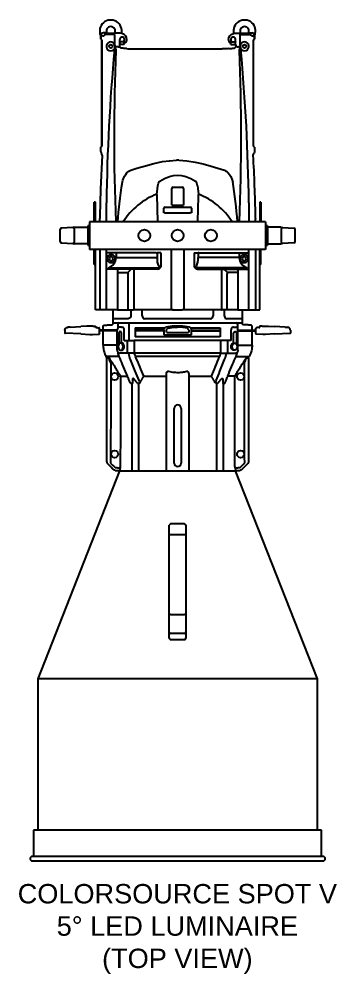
# Model space of a CAD drawing. Extents: x 5 to 346, y -5 to 215.
# Drawn here: x 49.74 to 64.07, y 12.8 to 55.87 of the extents above; entities that cross this region are included whole.
import ezdxf

# ---------------------------------------------------------------- set-up
doc = ezdxf.new("R2010")
doc.units = 0
doc.header["$LTSCALE"] = 0.5
doc.header["$MEASUREMENT"] = 0
doc.layers.get('0').update_dxf_attribs({"linetype": 'CONTINUOUS'})
doc.layers.add('RISER', color=7, linetype='CONTINUOUS')
doc.styles.add('ARIAL', font='arial.ttf')

# ---------------------------------------------------------------- blocks, each defined once
blk = doc.blocks.new('*U60')
at = {"layer": 'RISER'}
for p, q in [((-3.22, 9.144), (-3.341, 9.144)), ((-2.825, 9.067), (-3.246, 9.068)), ((-2.694, 9.132), (-2.837, 9.135)), ((-2.825, 8.588), (-2.825, 9.067)), ((2.694, 9.132), (2.837, 9.135)), ((2.825, 9.067), (3.246, 9.068)), ((2.825, 8.588), (2.825, 9.067)), ((3.22, 9.144), (3.341, 9.144)), ((-3.467, 8.989), (-3.467, 8.86)), ((-3.466, 8.858), (-3.466, 9.019)), ((-3.466, 8.861), (-3.466, 8.981)), ((-3.416, 8.831), (-3.417, 8.831)), ((-3.417, 8.83), (-3.416, 8.83)), ((-3.416, 4.034), (-3.416, 8.818)), ((-3.416, 8.813), (-3.416, 4.039)), ((-3.416, 8.813), (-3.416, 4.039)), ((-3.367, 9.003), (-3.313, 9.003)), ((-2.611, 8.616), (-2.624, 8.603)), ((-2.613, 8.742), (-2.613, 8.843)), ((-2.6, 8.74), (-2.613, 8.74)), ((-2.613, 8.727), (-2.611, 8.726)), ((-2.611, 8.616), (-2.611, 8.726)), ((-2.404, 8.621), (-2.611, 8.621)), ((-2.449, 8.737), (-2.565, 8.739)), ((-2.415, 8.757), (-2.371, 8.714)), ((-2.404, 8.621), (-2.404, 8.734)), ((2.415, 8.757), (2.371, 8.714)), ((2.404, 8.621), (2.404, 8.734)), ((2.404, 8.621), (2.611, 8.621)), ((2.449, 8.737), (2.565, 8.739)), ((2.6, 8.74), (2.613, 8.74)), ((2.613, 8.727), (2.611, 8.726)), ((2.611, 8.616), (2.611, 8.726)), ((2.611, 8.616), (2.624, 8.603)), ((2.613, 8.742), (2.613, 8.843)), ((3.367, 9.003), (3.313, 9.003)), ((3.416, 8.831), (3.417, 8.831)), ((3.417, 8.83), (3.416, 8.83)), ((3.416, 4.034), (3.416, 8.818)), ((3.416, 4.039), (3.416, 8.813)), ((3.416, 4.039), (3.416, 8.813)), ((3.466, 8.858), (3.466, 9.019)), ((3.467, 8.989), (3.467, 8.86)), ((3.467, 8.861), (3.467, 8.981)), ((-2.842, 8.449), (-2.849, 8.43)), ((-2.849, 8.396), (-2.849, 8.43)), ((-2.828, 8.492), (-2.842, 8.449)), ((-2.822, 8.511), (-2.828, 8.492)), ((-2.825, 8.588), (-2.819, 8.566)), ((-2.818, 8.522), (-2.822, 8.511)), ((-2.821, 8.459), (-2.821, 8.449)), ((-2.817, 8.525), (-2.818, 8.522)), ((-2.805, 8.495), (-2.813, 8.483)), ((-2.798, 8.501), (-2.805, 8.495)), ((-2.785, 8.405), (-2.785, 8.35)), ((-2.785, 8.35), (-2.785, 8.405)), ((-2.683, 8.52), (-2.752, 8.52)), ((-2.624, 8.603), (-2.624, 8.549)), ((-2.621, 8.519), (-2.622, 8.521)), ((-2.583, 8.475), (-2.621, 8.519)), ((2.583, 8.475), (2.621, 8.519)), ((2.621, 8.519), (2.622, 8.521)), ((2.624, 8.603), (2.624, 8.549)), ((2.683, 8.52), (2.752, 8.52)), ((2.785, 8.405), (2.785, 8.35)), ((2.785, 8.35), (2.785, 8.405)), ((2.798, 8.501), (2.805, 8.495)), ((2.805, 8.495), (2.813, 8.483)), ((2.817, 8.525), (2.818, 8.522)), ((2.818, 8.522), (2.822, 8.511)), ((2.825, 8.588), (2.819, 8.566)), ((2.821, 8.459), (2.821, 8.449)), ((2.822, 8.511), (2.828, 8.492)), ((2.828, 8.492), (2.842, 8.449)), ((2.842, 8.449), (2.849, 8.43)), ((2.849, 8.396), (2.849, 8.43)), ((-3.467, 3.795), (-3.467, 3.992)), ((3.467, 3.992), (3.467, 3.795)), ((-3.425, 3.69), (-3.45, 3.732)), ((3.425, 3.69), (3.45, 3.732)), ((0.051, 3.395), (-0.051, 3.395)), ((-0.216, 2.175), (0.216, 2.175)), ((-0.894, 0.625), (-0.924, 1.835)), ((-0.266, 1.425), (-0.266, 2.125)), ((0.266, 2.125), (0.266, 1.425)), ((-3.71, 1.5), (-3.758, 1.5)), ((-3.758, 0.625), (-3.758, 1.5)), ((-3.71, 0.625), (-3.71, 1.5)), ((-3.212, 0.625), (-3.211, 1.477)), ((-3.211, 1.477), (-3.211, 1.48)), ((-0.266, 1.368), (-0.266, 1.425)), ((-0.266, 1.368), (-0.216, 1.368)), ((-0.216, 1.368), (0.216, 1.368)), ((0.216, 1.368), (0.266, 1.368)), ((0.266, 1.425), (0.266, 1.368)), ((3.211, 1.48), (3.211, 1.477)), ((3.211, 1.477), (3.212, 0.625)), ((3.758, 1.5), (3.71, 1.5)), ((3.71, 1.5), (3.71, 0.625)), ((3.758, 1.5), (3.758, 0.625)), ((-0.621, 1.028), (-0.621, 1.228)), ((-0.571, 1.028), (-0.621, 1.028)), ((-0.571, 1.278), (0, 1.278)), ((-0.571, 1.028), (0, 1.028)), ((0, 1.278), (0.571, 1.278)), ((0, 1.028), (0.571, 1.028)), ((0.621, 1.028), (0.571, 1.028)), ((0.621, 1.228), (0.621, 1.028)), ((-3.968, 0.438), (-4.047, 0.438)), ((-4.047, 0.438), (-4.047, -0.437)), ((-2.288, 0.625), (-3.968, 0.625)), ((-3.968, 0.625), (-3.968, -0.625)), ((-3.71, 0.625), (-3.71, 0.735)), ((-3.514, 0.763), (-3.514, 0.766)), ((0, 0.625), (-2.288, 0.625)), ((2.289, 0.625), (0, 0.625)), ((3.969, 0.625), (2.289, 0.625)), ((3.514, 0.763), (3.514, 0.766)), ((3.969, 0.625), (3.969, -0.625)), ((4.047, 0.438), (3.969, 0.438)), ((4.047, 0.438), (4.047, -0.437)), ((-5.297, 0.272), (-5.297, 0.27)), ((-5.297, 0.157), (-5.297, 0.27)), ((-5.297, -0.134), (-5.297, 0.157)), ((-4.73, 0.367), (-5.238, 0.332)), ((-4.672, 0.294), (-4.672, 0.195)), ((-4.672, 0.195), (-4.672, -0.171)), ((-4.66, 0.375), (-4.662, 0.375)), ((-4.661, 0.375), (-4.047, 0.375)), ((-4.047, 0.375), (-4.047, -0.375)), ((4.047, 0.375), (4.047, 0.372)), ((4.661, 0.375), (4.047, 0.375)), ((4.66, 0.375), (4.662, 0.375)), ((4.672, 0.294), (4.672, 0.195)), ((4.672, 0.195), (4.672, -0.171)), ((4.73, 0.367), (5.238, 0.332)), ((5.296, 0.272), (5.296, 0.27)), ((5.296, 0.157), (5.296, 0.27)), ((5.296, -0.134), (5.296, 0.157)), ((-5.297, -0.269), (-5.297, -0.134)), ((-5.297, -0.269), (-5.297, -0.272)), ((-5.238, -0.33), (-4.73, -0.366)), ((-4.672, -0.171), (-4.672, -0.289)), ((-4.047, -0.375), (-4.661, -0.375)), ((-4.66, -0.375), (-4.66, -0.375)), ((4.047, -0.375), (4.661, -0.375)), ((4.66, -0.375), (4.66, -0.375)), ((4.672, -0.171), (4.672, -0.289)), ((5.238, -0.33), (4.73, -0.366)), ((5.296, -0.269), (5.296, -0.134)), ((5.296, -0.269), (5.296, -0.272)), ((-4.047, -0.437), (-3.968, -0.437)), ((-2.288, -0.625), (-3.968, -0.625)), ((-3.758, -1.3), (-3.758, -0.625)), ((-3.71, -1.3), (-3.71, -0.625)), ((-3.511, -0.625), (-3.511, -3.356)), ((-3.21, -3.356), (-3.21, -0.625)), ((-0.969, -0.779), (-3.21, -0.779)), ((-2.776, -0.779), (-2.776, -0.985)), ((0, -0.625), (-2.288, -0.625)), ((-0.969, -0.779), (-0.93, -0.779)), ((-0.93, -0.779), (-0.93, -0.985)), ((-0.751, -0.779), (-0.93, -0.779)), ((-0.751, -0.779), (-0.751, -1.42)), ((-0.273, -3.356), (-0.273, -0.625)), ((2.289, -0.625), (0, -0.625)), ((0.273, -0.625), (0.273, -3.356)), ((0.751, -0.779), (0.751, -1.42)), ((0.751, -0.779), (0.93, -0.779)), ((0.93, -0.779), (0.93, -0.985)), ((0.969, -0.779), (0.93, -0.779)), ((0.969, -0.779), (3.21, -0.779)), ((3.969, -0.625), (2.289, -0.625)), ((2.776, -0.779), (2.776, -0.985)), ((3.21, -3.356), (3.21, -0.625)), ((3.511, -0.625), (3.511, -3.356)), ((3.71, -1.3), (3.71, -0.625)), ((3.758, -1.3), (3.758, -0.625)), ((3.969, -0.437), (4.047, -0.437)), ((4.047, -0.437), (4.047, -0.437)), ((-2.832, -0.98), (-2.83, -0.985)), ((-2.83, -0.985), (-2.776, -0.985)), ((-2.776, -0.985), (-0.969, -0.985)), ((-0.969, -0.985), (-0.93, -0.985)), ((0.969, -0.985), (0.93, -0.985)), ((2.776, -0.985), (0.969, -0.985)), ((2.83, -0.985), (2.776, -0.985)), ((2.832, -0.98), (2.83, -0.985)), ((-3.758, -1.3), (-3.71, -1.3)), ((-3.71, -3.356), (-3.71, -1.3)), ((-0.903, -1.513), (-3.21, -1.513)), ((-3.129, -1.457), (-0.892, -1.457)), ((-2.717, -1.513), (-2.717, -3.356)), ((-2.717, -1.674), (-2.245, -1.674)), ((-1.976, -1.513), (-1.976, -3.356)), ((3.129, -1.457), (0.892, -1.457)), ((0.903, -1.513), (3.21, -1.513)), ((1.976, -1.513), (1.976, -3.356)), ((2.717, -1.674), (2.245, -1.674)), ((2.717, -1.513), (2.717, -3.356)), ((3.758, -1.3), (3.71, -1.3)), ((3.71, -3.356), (3.71, -1.3)), ((-2.23, -3.356), (-2.23, -1.771)), ((2.23, -3.356), (2.23, -1.771)), ((-3.695, -3.356), (-3.71, -3.356)), ((-3.6, -3.356), (-3.695, -3.356)), ((-3.6, -3.356), (-3.597, -3.356)), ((-3.581, -3.356), (-3.597, -3.356)), ((-3.575, -3.356), (-3.581, -3.356)), ((-3.541, -3.356), (-3.575, -3.356)), ((-3.511, -3.356), (-3.541, -3.356)), ((-3.372, -3.356), (-3.511, -3.356)), ((-3.32, -3.356), (-3.372, -3.356)), ((-3.21, -3.356), (-3.32, -3.356)), ((-3.184, -3.356), (-3.21, -3.356)), ((-2.728, -3.356), (-3.184, -3.356)), ((-2.91, -3.936), (-2.91, -3.356)), ((-2.717, -3.356), (-2.728, -3.356)), ((-2.717, -3.356), (-2.713, -3.356)), ((-2.713, -3.356), (-2.706, -3.356)), ((-2.706, -3.356), (-2.23, -3.356)), ((-2.23, -3.356), (-2.212, -3.356)), ((-2.212, -3.356), (-2.009, -3.356)), ((-2.111, -3.356), (-2.111, -3.635)), ((-1.976, -3.356), (-2.009, -3.356)), ((-0.273, -3.356), (-1.976, -3.356)), ((-1.596, -3.627), (-1.596, -3.356)), ((-0.246, -3.356), (-0.273, -3.356)), ((-0.246, -3.356), (-0.232, -3.356)), ((-0.203, -3.356), (-0.232, -3.356)), ((-0.203, -3.356), (0.203, -3.356)), ((0.232, -3.356), (0.203, -3.356)), ((0.246, -3.356), (0.232, -3.356)), ((0.273, -3.356), (0.246, -3.356)), ((1.976, -3.356), (0.273, -3.356)), ((1.596, -3.356), (1.596, -3.627)), ((1.976, -3.356), (2.009, -3.356)), ((2.212, -3.356), (2.009, -3.356)), ((2.111, -3.635), (2.111, -3.356)), ((2.23, -3.356), (2.212, -3.356)), ((2.706, -3.356), (2.23, -3.356)), ((2.713, -3.356), (2.706, -3.356)), ((2.717, -3.356), (2.713, -3.356)), ((2.717, -3.356), (2.728, -3.356)), ((2.728, -3.356), (3.184, -3.356)), ((2.91, -3.356), (2.91, -3.936)), ((3.184, -3.356), (3.21, -3.356)), ((3.21, -3.356), (3.32, -3.356)), ((3.32, -3.356), (3.372, -3.356)), ((3.372, -3.356), (3.511, -3.356)), ((3.511, -3.356), (3.541, -3.356)), ((3.541, -3.356), (3.575, -3.356)), ((3.575, -3.356), (3.581, -3.356)), ((3.581, -3.356), (3.597, -3.356)), ((3.6, -3.356), (3.597, -3.356)), ((3.6, -3.356), (3.695, -3.356)), ((3.695, -3.356), (3.71, -3.356)), ((-2.238, -3.752), (-2.91, -3.752)), ((1.489, -3.752), (-1.489, -3.752)), ((2.91, -3.752), (2.238, -3.752)), ((-5.085, -4.273), (-5.085, -4.392)), ((-4.853, -4.132), (-4.957, -4.138)), ((-4.853, -4.132), (-4.369, -4.107)), ((-4.101, -4.093), (-4.369, -4.107)), ((-3.676, -4.147), (-3.705, -4.15)), ((-3.525, -4.273), (-3.525, -4.181)), ((-3.525, -4.425), (-3.525, -4.273)), ((-3.344, -4.273), (-3.525, -4.273)), ((-3.344, -4.303), (-3.525, -4.303)), ((-3.36, -4.273), (-3.36, -4.104)), ((-3.36, -4.951), (-3.36, -4.303)), ((-2.72, -4.273), (-3.344, -4.273)), ((-2.72, -4.303), (-3.344, -4.303)), ((-2.91, -3.963), (-2.91, -3.936)), ((-2.91, -3.936), (2.91, -3.936)), ((-2.72, -5.172), (-2.72, -4.257)), ((-2.7, -3.998), (-2.7, -4.178)), ((-2.592, -4.132), (-2.631, -4.132)), ((-2.567, -4.132), (-2.592, -4.132)), ((-2.525, -4.132), (-2.561, -4.132)), ((-2.525, -4.132), (-2.5, -4.132)), ((-2.411, -4.732), (-2.411, -4.257)), ((-2.199, -3.936), (-2.199, -4.732)), ((-1.913, -4.158), (-1.913, -4.57)), ((-0.625, -4.273), (-1.913, -4.273)), ((-0.624, -4.303), (-1.913, -4.303)), ((-0.625, -4.257), (-0.619, -4.478)), ((0.143, -4.081), (0.143, -4.081)), ((0.619, -4.478), (0.625, -4.266)), ((0.624, -4.303), (1.913, -4.303)), ((0.625, -4.263), (0.625, -4.257)), ((0.625, -4.273), (1.913, -4.273)), ((1.913, -4.162), (1.913, -4.57)), ((2.411, -4.732), (2.411, -4.257)), ((2.525, -4.132), (2.5, -4.132)), ((2.525, -4.132), (2.561, -4.132)), ((2.567, -4.132), (2.592, -4.132)), ((2.592, -4.132), (2.631, -4.132)), ((2.7, -3.998), (2.7, -4.178)), ((2.72, -5.172), (2.72, -4.257)), ((2.72, -4.273), (3.344, -4.273)), ((2.72, -4.303), (3.344, -4.303)), ((2.91, -3.963), (2.91, -3.936)), ((3.344, -4.273), (3.525, -4.273)), ((3.344, -4.303), (3.525, -4.303)), ((3.36, -4.273), (3.36, -4.104)), ((3.36, -4.951), (3.36, -4.303)), ((3.525, -4.273), (3.525, -4.181)), ((3.525, -4.425), (3.525, -4.273)), ((3.676, -4.147), (3.705, -4.15)), ((4.101, -4.093), (4.369, -4.107)), ((4.853, -4.132), (4.369, -4.107)), ((4.853, -4.132), (4.957, -4.138)), ((5.085, -4.273), (5.085, -4.392)), ((-4.369, -4.439), (-5.076, -4.402)), ((-4.369, -4.439), (-3.96, -4.46)), ((-3.96, -4.46), (-3.921, -4.46)), ((-3.921, -4.46), (-3.835, -4.46)), ((-3.835, -4.46), (-3.547, -4.445)), ((-2.659, -4.425), (-2.659, -4.929)), ((-2.526, -4.851), (-2.526, -4.425)), ((-2.411, -4.732), (-2.264, -4.732)), ((-2.264, -4.732), (-1.966, -4.732)), ((-2.264, -5.312), (-2.264, -4.732)), ((-1.966, -4.732), (-1.958, -4.732)), ((0, -4.732), (-1.958, -4.732)), ((-1.946, -5.312), (-1.946, -4.732)), ((-0.619, -4.478), (0.619, -4.478)), ((1.958, -4.732), (0, -4.732)), ((1.946, -5.312), (1.946, -4.732)), ((1.966, -4.732), (1.958, -4.732)), ((2.264, -4.732), (1.966, -4.732)), ((2.411, -4.732), (2.264, -4.732)), ((2.264, -5.312), (2.264, -4.732)), ((2.526, -4.851), (2.526, -4.425)), ((2.659, -4.425), (2.659, -4.929)), ((3.835, -4.46), (3.547, -4.445)), ((3.921, -4.46), (3.835, -4.46)), ((3.96, -4.46), (3.921, -4.46)), ((4.369, -4.439), (3.96, -4.46)), ((4.369, -4.439), (5.075, -4.402)), ((-2.72, -4.951), (-3.36, -4.951)), ((-2.524, -4.851), (-2.561, -4.851)), ((2.524, -4.851), (2.561, -4.851)), ((2.72, -4.951), (3.36, -4.951)), ((-2.632, -5.451), (-3.226, -5.451)), ((-3.203, -5.49), (-3.131, -5.49)), ((-3.195, -10.205), (-3.195, -5.521)), ((-3.123, -5.521), (-3.195, -5.521)), ((-2.652, -5.309), (-2.626, -5.309)), ((-2.3, -5.312), (-2.621, -5.312)), ((-2.561, -5.173), (-2.524, -5.173)), ((-2.264, -5.312), (-2.3, -5.312)), ((-1.966, -5.312), (-2.264, -5.312)), ((-1.958, -5.312), (-1.966, -5.312)), ((0, -5.312), (-1.958, -5.312)), ((0, -5.451), (-1.864, -5.451)), ((1.958, -5.312), (0, -5.312)), ((1.864, -5.451), (0, -5.451)), ((1.958, -5.312), (1.966, -5.312)), ((1.966, -5.312), (2.264, -5.312)), ((2.264, -5.312), (2.3, -5.312)), ((2.3, -5.312), (2.621, -5.312)), ((2.561, -5.173), (2.524, -5.173)), ((2.652, -5.309), (2.626, -5.309)), ((2.632, -5.451), (3.226, -5.451)), ((3.123, -5.521), (3.195, -5.521)), ((3.203, -5.49), (3.131, -5.49)), ((3.195, -5.521), (3.195, -10.205)), ((-2.58, -6.339), (-2.263, -6.339)), ((-1.496, -6.339), (-0.501, -6.339)), ((-0.499, -10.61), (-0.499, -6.37)), ((0.499, -6.37), (0.499, -10.61)), ((0.501, -6.339), (1.496, -6.339)), ((2.58, -6.339), (2.263, -6.339)), ((-2.057, -6.67), (-2.105, -6.67)), ((-2.057, -6.67), (-2.042, -6.67)), ((-2.057, -10.61), (-2.057, -6.67)), ((-1.805, -6.67), (-1.765, -6.67)), ((-1.77, -6.639), (-1.698, -6.639)), ((-1.765, -6.67), (-1.765, -10.61)), ((1.77, -6.639), (1.698, -6.639)), ((1.765, -10.61), (1.765, -6.67)), ((1.805, -6.67), (1.765, -6.67)), ((2.057, -6.67), (2.042, -6.67)), ((2.057, -6.67), (2.057, -10.61)), ((2.057, -6.67), (2.105, -6.67)), ((-0.157, -10.267), (-0.157, -7.797)), ((0.157, -7.797), (0.157, -10.267)), ((-2.616, -10.61), (-6.307, -20.005)), ((-2.587, -10.48), (-2.616, -10.61)), ((-2.616, -10.61), (2.616, -10.61)), ((2.587, -10.48), (2.616, -10.61)), ((6.307, -20.005), (2.616, -10.61)), ((-0.375, -13.517), (-0.375, -13.072)), ((0.315, -13.012), (-0.315, -13.012)), ((0.375, -13.072), (0.375, -13.517)), ((-0.375, -17.112), (-0.375, -13.517)), ((-0.375, -13.678), (-0.375, -13.662)), ((-0.375, -13.882), (-0.375, -13.678)), ((0.315, -13.495), (-0.315, -13.495)), ((0.375, -13.517), (0.375, -17.112)), ((0.375, -13.662), (0.375, -13.678)), ((0.375, -13.678), (0.375, -13.882)), ((-0.375, -17.894), (-0.375, -17.112)), ((-0.315, -17.09), (0.315, -17.09)), ((0.375, -17.112), (0.375, -17.894)), ((-0.375, -18.163), (-0.375, -17.894)), ((0.315, -17.951), (-0.315, -17.951)), ((0.375, -17.894), (0.375, -18.163)), ((-0.315, -18.231), (-0.315, -18.229)), ((-0.315, -18.229), (0.315, -18.229)), ((-0.315, -18.231), (0.315, -18.231)), ((0.315, -18.231), (0.315, -18.229)), ((-6.307, -20.005), (-6.307, -26.823)), ((6.307, -20.005), (-6.307, -20.005)), ((6.307, -26.823), (6.307, -20.005)), ((-6.494, -26.823), (-6.494, -28.012)), ((6.494, -26.823), (-6.494, -26.823)), ((6.494, -28.012), (6.494, -26.823)), ((6.555, -28.012), (-6.555, -28.012)), ((-6.555, -28.212), (6.555, -28.212))]:
    blk.add_line(p, q, dxfattribs=at)
at = {"layer": 'RISER', "flags": 128}
for points in [[(-3.22, 9.144), (-3.204, 9.138), (-3.191, 9.133)], [(-2.289, 8.843), (-2.289, 8.843), (-2.303, 8.932), (-2.349, 9.012), (-2.409, 9.064), (-2.523, 9.112), (-2.589, 9.126), (-2.694, 9.132), (-2.694, 9.132)], [(2.289, 8.843), (2.289, 8.843), (2.303, 8.932), (2.349, 9.012), (2.409, 9.064), (2.523, 9.112), (2.589, 9.126), (2.694, 9.132), (2.694, 9.132)], [(3.22, 9.144), (3.204, 9.138), (3.191, 9.133)], [(-3.367, 9.003), (-3.442, 9.012), (-3.466, 9.019)], [(3.367, 9.003), (3.442, 9.012), (3.466, 9.019)], [(-2.813, 8.483), (-2.82, 8.464), (-2.821, 8.459)], [(-2.785, 8.35), (-2.785, 8.35), (-2.785, 8.35)], [(-2.624, 8.549), (-2.623, 8.529), (-2.622, 8.521)], [(-2.306, 8.432), (-2.349, 8.435), (-2.389, 8.438), (-2.424, 8.442), (-2.469, 8.447), (-2.507, 8.452), (-2.547, 8.46), (-2.574, 8.468), (-2.583, 8.475)], [(2.306, 8.432), (2.349, 8.435), (2.389, 8.438), (2.424, 8.442), (2.469, 8.447), (2.507, 8.452), (2.547, 8.46), (2.574, 8.468), (2.583, 8.475)], [(2.624, 8.549), (2.623, 8.529), (2.622, 8.521)], [(2.785, 8.35), (2.785, 8.35), (2.785, 8.35)], [(2.813, 8.483), (2.82, 8.464), (2.821, 8.459)], [(-3.417, 4.017), (-3.454, 4.004), (-3.466, 3.994), (-3.467, 3.992)], [(-3.409, 3.622), (-3.479, 2.089), (-3.514, 0.872)], [(-3.467, 3.796), (-3.46, 3.755), (-3.45, 3.734)], [(-3.409, 3.622), (-3.414, 3.664), (-3.425, 3.691)], [(3.409, 3.622), (3.414, 3.664), (3.425, 3.691)], [(3.467, 3.797), (3.46, 3.755), (3.45, 3.734)], [(-2.112, 2.944), (-2.112, 2.944), (-1.836, 3.033), (-1.455, 3.148), (-1.07, 3.251), (-0.68, 3.333), (-0.367, 3.377), (-0.052, 3.397)], [(0.052, 3.397), (0.422, 3.372), (0.789, 3.313), (1.152, 3.231), (1.511, 3.132), (1.966, 2.991), (2.112, 2.944), (2.112, 2.944)], [(-2.486, 2.43), (-2.486, 2.43), (-2.466, 2.5), (-2.389, 2.681), (-2.342, 2.758), (-2.285, 2.83), (-2.206, 2.901), (-2.112, 2.944), (-2.112, 2.944)], [(-0.804, 2.456), (-0.593, 2.574), (-0.363, 2.665)], [(-0.363, 2.665), (-0.188, 2.705), (-0.009, 2.721), (0.179, 2.707), (0.363, 2.665), (0.376, 2.661), (0.597, 2.572), (0.804, 2.456)], [(2.112, 2.944), (2.112, 2.944), (2.162, 2.926), (2.218, 2.892), (2.268, 2.848), (2.341, 2.759), (2.4, 2.66), (2.45, 2.547), (2.486, 2.43), (2.486, 2.43)], [(-2.704, 0.625), (-2.663, 1.035), (-2.59, 1.682), (-2.528, 2.162), (-2.486, 2.43), (-2.486, 2.43), (-2.486, 2.43)], [(-0.935, 1.864), (-0.922, 1.973), (-0.892, 2.239)], [(-0.892, 2.239), (-0.864, 2.365), (-0.84, 2.417), (-0.815, 2.447), (-0.804, 2.456)], [(0.892, 2.239), (0.904, 2.129), (0.935, 1.864)], [(0.924, 1.835), (0.921, 1.715), (0.909, 1.237), (0.894, 0.625)], [(-2.245, -1.674), (-2.128, -1.554), (-2.087, -1.513)], [(2.245, -1.674), (2.128, -1.554), (2.087, -1.513)], [(-2.23, -1.771), (-2.232, -1.746), (-2.235, -1.736)], [(2.23, -1.771), (2.232, -1.746), (2.235, -1.736)], [(-2.111, -3.635), (-2.112, -3.653), (-2.119, -3.679), (-2.14, -3.711), (-2.167, -3.732), (-2.238, -3.752)], [(-3.817, -4.086), (-3.794, -4.088), (-3.761, -4.089), (-3.719, -4.092)], [(-3.705, -4.15), (-3.707, -4.124), (-3.709, -4.108), (-3.709, -4.101)], [(3.705, -4.15), (3.707, -4.124), (3.709, -4.108), (3.709, -4.101)], [(3.817, -4.086), (3.794, -4.088), (3.761, -4.089), (3.719, -4.092)], [(-3.547, -4.445), (-3.54, -4.444), (-3.536, -4.444), (-3.535, -4.444)], [(-3.525, -4.434), (-3.525, -4.434), (-3.525, -4.434)], [(-2.526, -4.425), (-2.531, -4.39), (-2.546, -4.359), (-2.567, -4.339), (-2.592, -4.332), (-2.618, -4.339), (-2.639, -4.359), (-2.654, -4.39), (-2.659, -4.425)], [(2.526, -4.425), (2.531, -4.39), (2.546, -4.359), (2.567, -4.339), (2.592, -4.332), (2.618, -4.339), (2.639, -4.359), (2.654, -4.39), (2.659, -4.425)], [(3.525, -4.434), (3.525, -4.434), (3.525, -4.434)], [(3.547, -4.445), (3.54, -4.444), (3.536, -4.444), (3.534, -4.444)], [(-2.52, -5.15), (-2.492, -5.121), (-2.472, -5.082), (-2.461, -5.036), (-2.461, -4.987), (-2.472, -4.941), (-2.492, -4.902), (-2.52, -4.874), (-2.553, -4.859), (-2.587, -4.859), (-2.619, -4.874), (-2.647, -4.903), (-2.667, -4.942), (-2.678, -4.988), (-2.678, -5.036), (-2.667, -5.082), (-2.647, -5.122), (-2.619, -5.15), (-2.586, -5.165), (-2.552, -5.165), (-2.52, -5.15)], [(-2.472, -5.155), (-2.444, -5.127), (-2.424, -5.089), (-2.412, -5.044), (-2.411, -4.996), (-2.419, -4.949), (-2.437, -4.908), (-2.462, -4.877), (-2.493, -4.857), (-2.524, -4.851)], [(-2.524, -5.173), (-2.504, -5.17), (-2.472, -5.155)], [(2.472, -5.155), (2.444, -5.127), (2.424, -5.089), (2.412, -5.044), (2.411, -4.996), (2.419, -4.949), (2.437, -4.908), (2.462, -4.877), (2.493, -4.857), (2.524, -4.851)], [(2.52, -5.15), (2.492, -5.121), (2.472, -5.082), (2.461, -5.036), (2.461, -4.987), (2.472, -4.941), (2.492, -4.902), (2.52, -4.874), (2.553, -4.859), (2.587, -4.859), (2.619, -4.874), (2.647, -4.903), (2.667, -4.942), (2.678, -4.988), (2.678, -5.036), (2.667, -5.082), (2.647, -5.122), (2.619, -5.15), (2.586, -5.165), (2.552, -5.165), (2.52, -5.15)], [(2.524, -5.173), (2.504, -5.17), (2.472, -5.155)], [(-3.101, -10.351), (-3.132, -10.32), (-3.151, -10.301), (-3.158, -10.294)], [(3.158, -10.294), (3.151, -10.301), (3.132, -10.32), (3.101, -10.351)], [(-0.315, -13.495), (-0.327, -13.495), (-0.338, -13.497), (-0.348, -13.499), (-0.357, -13.501), (-0.365, -13.505), (-0.37, -13.508), (-0.374, -13.513), (-0.375, -13.517)], [(0.375, -13.517), (0.374, -13.513), (0.37, -13.508), (0.365, -13.505), (0.357, -13.501), (0.348, -13.499), (0.338, -13.497), (0.327, -13.495), (0.315, -13.495)], [(-0.315, -17.09), (-0.327, -17.09), (-0.338, -17.091), (-0.348, -17.093), (-0.357, -17.096), (-0.365, -17.099), (-0.37, -17.103), (-0.374, -17.107), (-0.375, -17.112)], [(0.375, -17.112), (0.374, -17.107), (0.37, -17.103), (0.365, -17.099), (0.357, -17.096), (0.348, -17.093), (0.338, -17.091), (0.327, -17.09), (0.315, -17.09)]]:
    blk.add_lwpolyline(points, dxfattribs=at)
at = {"layer": 'RISER'}
for centre, radius in [((-3.015, 8.536), 0.0795), ((3.016, 8.536), 0.0795), ((-1.5, 0), 0.265), ((0, 0), 0.266), ((1.5, 0), 0.266), ((-2.84, -6.362), 0.161), ((2.84, -6.362), 0.161), ((-2.84, -9.862), 0.161), ((2.84, -9.862), 0.161)]:
    blk.add_circle(centre, radius, dxfattribs=at)
for centre, radius, start, end in [((-3.015, 9.224), 0.5, 347.2087, 202.8389), ((3.016, 9.224), 0.5, 337.1611, 192.7913), ((-3.341, 9.019), 0.125, 89.9981, 180.0028), ((-3.248, 9.002), 0.0658, 88.8326, 179.0499), ((-3.015, 9.224), 0.2, 90, 206.9537), ((-3.015, 13.03), 3.9, 267.4153, 272.5847), ((-3.015, 9.224), 0.2, 333.4931, 90), ((3.016, 9.224), 0.2, 90, 206.5069), ((3.016, 13.03), 3.9, 267.4153, 272.5847), ((3.016, 9.224), 0.2, 333.0463, 90), ((3.248, 9.002), 0.0658, 0.9501, 91.1674), ((3.341, 9.019), 0.125, 359.9972, 90.0019), ((-3.591, 8.981), 0.125, 0, 22.8389), ((-3.399, 8.94), 0.106, 230.6368, 260.1855), ((-3.661, 8.816), 0.244, 0.4616, 4.5947), ((-3.017, 8.536), 0.198, 15.1448, 327.8061), ((-2.504, 8.843), 0.109, 323.3501, 180), ((-2.404, 8.768), 0.016, 143.3441, 226.006), ((-2.242, 8.835), 0.177, 223.1719, 232.8989), ((-2.504, 8.843), 0.215, 316.284, 0), ((2.504, 8.843), 0.215, 180, 223.716), ((2.242, 8.835), 0.177, 307.1011, 316.8281), ((2.504, 8.843), 0.109, 0, 216.6499), ((2.404, 8.768), 0.016, 313.994, 36.6559), ((3.017, 8.536), 0.198, 212.1939, 164.8552), ((3.661, 8.816), 0.244, 175.4053, 179.5384), ((3.399, 8.94), 0.106, 279.8145, 309.3632), ((3.592, 8.981), 0.125, 157.1611, 180), ((85.428, 0.301), 88.647, 174.7611, 179.23852), ((91.014, 4.452), 93.88, 177.6202, 182.33629), ((-2.666, 8.539), 0.179, 210.037, 228.3563), ((-3.015, 8.536), 0.199, 356.9327, 8.7898), ((-2.752, 8.45), 0.0698, 90.0317, 132.2581), ((2.752, 8.45), 0.0698, 47.7419, 89.9683), ((2.666, 8.539), 0.179, 311.6437, 329.963), ((-91.016, 4.452), 93.882, 357.66375, 2.37973), ((3.015, 8.536), 0.199, 171.2102, 183.0673), ((-85.747, 0.285), 88.967, 0.76953, 5.22998), ((-3.661, 4.036), 0.245, 355.4059, 359.5379), ((3.661, 4.036), 0.244, 180.4616, 184.5947), ((3.404, 3.928), 0.0895, 45.1408, 81.4282), ((-75.717, -0.777), 79.248, 1.19229, 3.18185), ((-0.216, 2.125), 0.05, 90, 180), ((0.216, 2.125), 0.05, 0, 90), ((0.59, 2.242), 0.302, 359.3127, 44.7988), ((-24.492, -1.753), 27.3, 4.9972, 8.8141), ((0.158, -1.021), 3.085, 110.759, 147.7649), ((-1.273, 1.714), 0.369, 19.0979, 24.0194), ((1.273, 1.714), 0.369, 155.9806, 160.9021), ((-0.162, -1.028), 3.093, 32.294, 69.2126), ((-2.029, 0.819), 1.486, 177.2789, 182.0262), ((-0.571, 1.228), 0.05, 90, 180), ((0.571, 1.228), 0.05, 0, 90), ((0.953, 0.812), 2.562, 358.9708, 1.7241), ((-7.89, -0.006), 4.443, 8.1621, 9.9671), ((7.89, -0.006), 4.443, 170.0329, 171.8379), ((-5.234, 0.27), 0.0623, 93.8342, 179.8605), ((5.234, 0.27), 0.0623, 0.1395, 86.1658), ((-5.234, -0.268), 0.0623, 180.1395, 266.1658), ((5.234, -0.268), 0.0623, 273.8342, 359.8605), ((-3, -1.044), 0.18, 20.843, 311.7461), ((-3.281, -0.975), 0.505, 287.4927, 358.9119), ((-3, -1.044), 0.0902, 120, 180), ((-3, -1.044), 0.0902, 180, 240), ((-3, -1.044), 0.0902, 60, 120), ((-3, -1.044), 0.0902, 240, 300), ((-3, -1.044), 0.0902, 0, 60), ((-3, -1.044), 0.0902, 300, 0), ((-3, -1.044), 0.18, 311.7024, 19.1984), ((-0.165, -1.039), 0.767, 175.966, 207.6703), ((0.165, -1.039), 0.767, 332.3297, 4.034), ((3.281, -0.975), 0.505, 181.0881, 252.5073), ((3, -1.044), 0.18, 160.8016, 228.2976), ((3, -1.044), 0.18, 228.2539, 159.157), ((3, -1.044), 0.0902, 120, 180), ((3, -1.044), 0.0902, 180, 240), ((3, -1.044), 0.0902, 60, 120), ((3, -1.044), 0.0902, 240, 300), ((3, -1.044), 0.0902, 360, 60), ((3, -1.044), 0.0902, 300, 360), ((-2.026, -1.673), 0.218, 180.3396, 196.9967), ((-0.926, -1.306), 0.209, 276.5743, 326.8337), ((-0.964, -0.895), 0.567, 277.3068, 292.0262), ((-0.769, -1.299), 0.122, 231.6483, 278.103), ((0.769, -1.299), 0.122, 261.897, 308.3517), ((0.926, -1.306), 0.209, 213.1663, 263.4257), ((0.964, -0.895), 0.567, 247.9738, 262.6932), ((2.026, -1.673), 0.218, 343.0033, 359.6604), ((-1.478, -3.634), 0.118, 176.6104, 264.8759), ((1.481, -3.637), 0.115, 273.8012, 4.7125), ((2.23, -3.632), 0.12, 181.6259, 273.6862), ((-3.534, -4.172), 0.00906, 4.3624, 87.1848), ((-2.609, -4.241), 0.112, 101.4218, 188.0492), ((-2.643, -3.992), 0.0568, 100.1324, 186.1768), ((-2.522, -4.241), 0.112, 351.9506, 78.5782), ((0, -6.327), 2.25, 93.6537, 103.7101), ((0, -6.327), 2.25, 76.2899, 86.3463), ((0.505, -4.257), 0.12, 0, 0.1914), ((0.505, -4.263), 0.12, 359.2499, 0), ((0.505, -4.263), 0.12, 358.5, 359.2499), ((2.522, -4.241), 0.112, 101.4218, 188.0494), ((2.609, -4.241), 0.112, 351.9508, 78.5782), ((2.643, -3.992), 0.0568, 353.8232, 79.8676), ((3.534, -4.172), 0.00906, 92.8152, 175.6376), ((-5.075, -4.392), 0.01, 183.5738, 266.9774), ((-3.535, -4.434), 0.01, 273.1059, 359.191), ((-3.535, -4.434), 0.00999, 273.1451, 0.0504), ((3.535, -4.434), 0.01, 180.809, 266.8941), ((3.535, -4.434), 0.00999, 179.9496, 266.8549), ((5.075, -4.392), 0.01, 273.0226, 356.4262), ((-2.736, -5.195), 0.0277, 311.1416, 55.0391), ((-2.605, -5.206), 0.113, 185.0061, 245.5226), ((-1.85, -5.583), 0.133, 96.3338, 110.1142), ((1.85, -5.583), 0.133, 69.8858, 83.6662), ((2.605, -5.206), 0.113, 294.4774, 354.9939), ((2.736, -5.195), 0.0277, 124.9609, 228.8584), ((-2.636, -6.37), 0.0645, 359.9279, 28.6555), ((-2.328, -6.37), 0.0717, 359.7955, 25.3989), ((-1.48, -6.472), 0.134, 97.1226, 110.1223), ((-0.797, -6.369), 0.298, 359.8438, 5.8182), ((0.797, -6.369), 0.298, 174.1818, 180.1562), ((1.48, -6.472), 0.134, 69.8777, 82.8774), ((2.328, -6.37), 0.0717, 154.6011, 180.2045), ((2.636, -6.37), 0.0645, 151.3445, 180.0721), ((-1.853, -6.669), 0.0886, 359.6873, 20.1441), ((1.853, -6.669), 0.0886, 159.8559, 180.3127), ((0, -7.797), 0.157, 0, 180), ((0, -10.267), 0.157, 180, 0), ((-2.641, -12.594), 2.115, 88.5183, 89.9784), ((2.641, -12.594), 2.115, 90.0216, 91.4817), ((-0.315, -13.072), 0.06, 90, 180), ((0.315, -13.072), 0.06, 0, 90), ((-0.316, -17.893), 0.0585, 181.5186, 271.4439), ((0.316, -17.893), 0.0585, 268.5561, 358.4814), ((-6.555, -28.112), 0.1, 90, 270), ((6.555, -28.112), 0.1, 270, 90)]:
    blk.add_arc(centre, radius, start, end, dxfattribs=at)
for centre, major_axis, ratio, start_param, end_param in [((-2.613, 8.742), (0, 0.015), 0.034921, 1.570796, 3.106686), ((-2.52, 8.742), (-0.09, 0), 0.034921, 0.467103, 1.047198), ((-2.494, 8.734), (-0.09, 0), 0.034921, 3.106686, 4.18879), ((-2.684, 8.524), (-0.09, 0), 0.052408, 1.586921, 2.334828), ((-1.972, 8.448), (-0.45, 0), 0.052408, 0.735709, 1.489711), ((0, 9.72), (-24.8, 0), 0.052408, 1.489711, 1.651882), ((-0.385, -6.554), (-0.119, 2.29), 0.00637, 5.952606, 6.193719), ((0.385, -6.554), (0.119, 2.29), 0.00637, 0.089466, 0.33058), ((-0.385, -4.391), (-0.12, 0), 0.048402, 4.894143, 5.830764), ((0, -4.501), (-2.25, 0), 0.052568, 4.530635, 4.894143), ((0.385, -4.391), (-0.12, 0), 0.048402, 3.594014, 4.530635), ((-0.315, -18.163), (0, 0.0659), 0.910848, 1.570796, 3.141593), ((0.315, -18.163), (0, 0.0659), 0.910848, 3.141593, 4.712389)]:
    blk.add_ellipse(centre, major_axis=major_axis, ratio=ratio, start_param=start_param, end_param=end_param, dxfattribs=at)
at = {"layer": 'RISER', "extrusion": (0, 0, -1)}
for centre, major_axis, ratio, start_param, end_param in [((2.494, 8.734), (0.09, 0), 0.034921, 3.106686, 4.18879), ((2.52, 8.742), (0.09, 0), 0.034921, 0.467103, 1.047198), ((2.613, 8.742), (0, 0.015), 0.034921, 1.570796, 3.106686), ((1.972, 8.448), (0.45, 0), 0.052408, 0.735709, 1.489711), ((2.684, 8.524), (0.09, 0), 0.052408, 1.586921, 2.334828)]:
    blk.add_ellipse(centre, major_axis=major_axis, ratio=ratio, start_param=start_param, end_param=end_param, dxfattribs=at)
at = {"layer": 'RISER'}
for points, knots in [([(-4.73, 0.367), (-4.73, 0.367), (-4.725, 0.366), (-4.719, 0.364), (-4.714, 0.361)], [0, 0, 0, 0, 0.017273, 1, 1, 1, 1]), ([(-4.662, 0.375), (-4.662, 0.375), (-4.662, 0.375), (-4.676, 0.371), (-4.696, 0.366), (-4.713, 0.361), (-4.714, 0.361)], [0, 0, 0, 0, 0.174688, 0.396278, 0.970094, 1, 1, 1, 1]), ([(-4.714, 0.361), (-4.706, 0.357), (-4.685, 0.344), (-4.672, 0.318), (-4.672, 0.296), (-4.672, 0.294)], [0, 0, 0, 0, 0.324577, 0.922741, 1, 1, 1, 1]), ([(4.662, 0.375), (4.662, 0.375), (4.662, 0.375), (4.676, 0.371), (4.696, 0.366), (4.713, 0.361), (4.714, 0.361)], [0, 0, 0, 0, 0.174688, 0.396278, 0.970094, 1, 1, 1, 1]), ([(4.714, 0.361), (4.706, 0.357), (4.685, 0.344), (4.672, 0.318), (4.672, 0.296), (4.672, 0.294)], [0, 0, 0, 0, 0.324577, 0.922741, 1, 1, 1, 1]), ([(4.73, 0.367), (4.73, 0.367), (4.725, 0.366), (4.719, 0.364), (4.714, 0.361)], [0, 0, 0, 0, 0.017273, 1, 1, 1, 1]), ([(-4.714, -0.359), (-4.719, -0.362), (-4.725, -0.365), (-4.73, -0.366), (-4.73, -0.366)], [0, 0, 0, 0, 0.9827254, 1, 1, 1, 1]), ([(-4.672, -0.289), (-4.674, -0.303), (-4.679, -0.331), (-4.697, -0.351), (-4.712, -0.358), (-4.714, -0.359)], [0, 0, 0, 0, 0.454626, 0.927987, 1, 1, 1, 1]), ([(-4.714, -0.359), (-4.703, -0.362), (-4.687, -0.367), (-4.669, -0.372), (-4.659, -0.375), (-4.661, -0.375), (-4.662, -0.374)], [0, 0, 0, 0, 0.368955, 0.56798, 0.865164, 1, 1, 1, 1]), ([(4.714, -0.359), (4.703, -0.362), (4.687, -0.367), (4.669, -0.372), (4.659, -0.375), (4.661, -0.375), (4.662, -0.374)], [0, 0, 0, 0, 0.368955, 0.56798, 0.865164, 1, 1, 1, 1]), ([(4.672, -0.289), (4.674, -0.303), (4.679, -0.331), (4.697, -0.351), (4.712, -0.358), (4.714, -0.359)], [0, 0, 0, 0, 0.454626, 0.927987, 1, 1, 1, 1]), ([(4.714, -0.359), (4.719, -0.362), (4.725, -0.365), (4.73, -0.366), (4.73, -0.366)], [0, 0, 0, 0, 0.9827254, 1, 1, 1, 1]), ([(-5.085, -4.273), (-5.083, -4.256), (-5.08, -4.222), (-5.05, -4.177), (-5.007, -4.146), (-4.973, -4.14), (-4.957, -4.138)], [0, 0, 0, 0, 0.240773, 0.5, 0.759226, 1, 1, 1, 1]), ([(-3.96, -4.09), (-3.976, -4.091), (-4.008, -4.092), (-4.051, -4.093), (-4.083, -4.093), (-4.101, -4.093), (-4.101, -4.093), (-4.101, -4.093)], [0, 0, 0, 0, 0.213189, 0.426374, 0.63981, 0.854211, 1, 1, 1, 1]), ([(-3.835, -4.087), (-3.844, -4.087), (-3.863, -4.088), (-3.905, -4.089), (-3.939, -4.09), (-3.957, -4.09), (-3.96, -4.09)], [0, 0, 0, 0, 0.315106, 0.632943, 0.949791, 1, 1, 1, 1]), ([(-3.835, -4.087), (-3.835, -4.087), (-3.835, -4.087), (-3.835, -4.087), (-3.835, -4.087), (-3.835, -4.087), (-3.835, -4.087)], [0, 0, 0, 0, 0.344546, 0.691935, 0.85964, 1, 1, 1, 1]), ([(-3.817, -4.086), (-3.82, -4.086), (-3.823, -4.086), (-3.833, -4.087), (-3.835, -4.087)], [0, 0, 0, 0, 0.791812, 1, 1, 1, 1]), ([(-3.719, -4.092), (-3.718, -4.092), (-3.715, -4.092), (-3.712, -4.094), (-3.71, -4.097), (-3.709, -4.099), (-3.709, -4.1), (-3.709, -4.101)], [0, 0, 0, 0, 0.235927, 0.471835, 0.707759, 0.925417, 1, 1, 1, 1]), ([(-3.676, -4.147), (-3.669, -4.147), (-3.636, -4.15), (-3.588, -4.154), (-3.548, -4.161), (-3.534, -4.163)], [0, 0, 0, 0, 0.139684, 0.698664, 1, 1, 1, 1]), ([(-3.36, -4.104), (-3.359, -4.097), (-3.358, -4.083), (-3.347, -4.065), (-3.331, -4.051), (-3.315, -4.044), (-3.305, -4.043), (-3.301, -4.042)], [0, 0, 0, 0, 0.222089, 0.444178, 0.666268, 0.888362, 1, 1, 1, 1]), ([(-2.969, -4.025), (-2.962, -4.024), (-2.948, -4.022), (-2.93, -4.01), (-2.917, -3.994), (-2.911, -3.977), (-2.91, -3.967), (-2.91, -3.963)], [0, 0, 0, 0, 0.222101, 0.444199, 0.666298, 0.888389, 1, 1, 1, 1]), ([(-0.625, -4.257), (-0.624, -4.244), (-0.621, -4.217), (-0.6, -4.181), (-0.57, -4.154), (-0.545, -4.145), (-0.533, -4.141)], [0, 0, 0, 0, 0.253584, 0.507165, 0.760847, 1, 1, 1, 1]), ([(-0.405, -4.167), (-0.338, -4.156), (-0.204, -4.134), (-0.068, -4.131), (0, -4.129)], [0, 0, 0, 0, 0.496376, 1, 1, 1, 1]), ([(0.143, -4.081), (0.142, -4.082), (0.139, -4.084), (0.114, -4.084), (0.078, -4.084), (0.033, -4.084), (-0.016, -4.084), (-0.063, -4.084), (-0.103, -4.084), (-0.132, -4.084), (-0.142, -4.083), (-0.143, -4.082), (-0.143, -4.081)], [0, 0, 0, 0, 0.106547, 0.213092, 0.319763, 0.426916, 0.534499, 0.642267, 0.74996, 0.857311, 0.964156, 1, 1, 1, 1]), ([(0.405, -4.167), (0.338, -4.156), (0.204, -4.134), (0.068, -4.131), (0, -4.129)], [0, 0, 0, 0, 0.496376, 1, 1, 1, 1]), ([(0.625, -4.257), (0.624, -4.244), (0.621, -4.217), (0.6, -4.181), (0.57, -4.154), (0.546, -4.145), (0.533, -4.141)], [0, 0, 0, 0, 0.253584, 0.507165, 0.760847, 1, 1, 1, 1]), ([(2.723, -3.936), (2.727, -3.936), (2.734, -3.936), (2.734, -3.936), (2.734, -3.936)], [0, 0, 0, 0, 0.732609, 1, 1, 1, 1]), ([(2.969, -4.025), (2.962, -4.024), (2.948, -4.022), (2.93, -4.01), (2.917, -3.994), (2.911, -3.977), (2.91, -3.967), (2.91, -3.963)], [0, 0, 0, 0, 0.222101, 0.444199, 0.666298, 0.888389, 1, 1, 1, 1]), ([(3.36, -4.104), (3.359, -4.097), (3.358, -4.083), (3.347, -4.065), (3.331, -4.051), (3.315, -4.044), (3.305, -4.043), (3.301, -4.042)], [0, 0, 0, 0, 0.222089, 0.444178, 0.666268, 0.888362, 1, 1, 1, 1]), ([(3.676, -4.147), (3.669, -4.147), (3.636, -4.15), (3.588, -4.154), (3.548, -4.161), (3.534, -4.163)], [0, 0, 0, 0, 0.139684, 0.698664, 1, 1, 1, 1]), ([(3.719, -4.092), (3.717, -4.092), (3.715, -4.092), (3.712, -4.094), (3.71, -4.097), (3.709, -4.099), (3.709, -4.1), (3.709, -4.101)], [0, 0, 0, 0, 0.235927, 0.471835, 0.707759, 0.925417, 1, 1, 1, 1]), ([(3.817, -4.086), (3.82, -4.086), (3.823, -4.086), (3.833, -4.087), (3.835, -4.087)], [0, 0, 0, 0, 0.791812, 1, 1, 1, 1]), ([(3.835, -4.087), (3.844, -4.087), (3.863, -4.088), (3.905, -4.089), (3.939, -4.09), (3.957, -4.09), (3.96, -4.09)], [0, 0, 0, 0, 0.315106, 0.632943, 0.949791, 1, 1, 1, 1]), ([(3.835, -4.087), (3.835, -4.087), (3.835, -4.087), (3.835, -4.087), (3.835, -4.087), (3.835, -4.087), (3.835, -4.087)], [0, 0, 0, 0, 0.344546, 0.691935, 0.85964, 1, 1, 1, 1]), ([(3.96, -4.09), (3.976, -4.091), (4.008, -4.092), (4.051, -4.093), (4.083, -4.093), (4.101, -4.093), (4.101, -4.093), (4.101, -4.093)], [0, 0, 0, 0, 0.213189, 0.426374, 0.63981, 0.854211, 1, 1, 1, 1]), ([(5.085, -4.273), (5.083, -4.256), (5.08, -4.222), (5.05, -4.177), (5.007, -4.146), (4.973, -4.14), (4.957, -4.138)], [0, 0, 0, 0, 0.240773, 0.5, 0.759226, 1, 1, 1, 1]), ([(1.913, -4.57), (1.893, -4.57), (1.852, -4.57), (1.789, -4.57), (1.714, -4.57), (1.659, -4.57), (-1.913, -4.57)], [0, 0, 0, 0, 0.218765, 0.43753, 0.656295, 1, 1, 1, 1]), ([(-3.36, -4.951), (-3.356, -5.016), (-3.348, -5.152), (-3.295, -5.32), (-3.244, -5.417), (-3.226, -5.451)], [0, 0, 0, 0, 0.375049, 0.776984, 1, 1, 1, 1]), ([(3.36, -4.951), (3.356, -5.016), (3.348, -5.152), (3.295, -5.32), (3.244, -5.417), (3.226, -5.451)], [0, 0, 0, 0, 0.375049, 0.776984, 1, 1, 1, 1]), ([(-3.195, -5.521), (-3.196, -5.514), (-3.196, -5.503), (-3.201, -5.494), (-3.203, -5.49)], [0, 0, 0, 0, 0.643567, 1, 1, 1, 1]), ([(-3.131, -5.49), (-3.128, -5.491), (-3.122, -5.493), (-3.104, -5.511), (-3.071, -5.551), (-3.022, -5.621), (-2.985, -5.679), (-2.966, -5.71)], [0, 0, 0, 0, 0.101178, 0.201859, 0.374018, 0.675191, 1, 1, 1, 1]), ([(-3.012, -5.74), (-3.03, -5.698), (-3.054, -5.642), (-3.087, -5.574), (-3.105, -5.542), (-3.117, -5.525), (-3.121, -5.521), (-3.123, -5.521), (-3.123, -5.521)], [0, 0, 0, 0, 0.49037, 0.647323, 0.850236, 0.921686, 0.982752, 1, 1, 1, 1]), ([(-2.635, -5.444), (-2.655, -5.396), (-2.676, -5.343), (-2.687, -5.284), (-2.688, -5.279)], [0, 0, 0, 0, 0.907584, 1, 1, 1, 1]), ([(-2.263, -6.339), (-2.276, -6.308), (-2.348, -6.135), (-2.471, -5.839), (-2.581, -5.574), (-2.632, -5.451)], [0, 0, 0, 0, 0.104199, 0.585852, 1, 1, 1, 1]), ([(-1.698, -6.639), (-1.71, -6.608), (-1.781, -6.434), (-1.931, -6.063), (-2.068, -5.723), (-2.148, -5.526)], [0, 0, 0, 0, 0.083458, 0.469005, 1, 1, 1, 1]), ([(-1.898, -5.451), (-1.898, -5.451), (-1.915, -5.412), (-1.931, -5.367), (-1.944, -5.319), (-1.946, -5.312)], [0, 0, 0, 0, 0.0000146, 0.8234582, 0.9624493, 0.9624493, 0.9624493, 0.9624493]), ([(-1.895, -5.458), (-1.896, -5.456), (-1.898, -5.453), (-1.898, -5.451), (-1.898, -5.451)], [0, 0, 0, 0, 0.999721, 1, 1, 1, 1]), ([(-1.526, -6.346), (-1.586, -6.202), (-1.709, -5.907), (-1.832, -5.61), (-1.895, -5.458)], [0, 0, 0, 0, 0.48595, 1, 1, 1, 1]), ([(1.526, -6.346), (1.586, -6.202), (1.709, -5.907), (1.832, -5.61), (1.895, -5.458)], [0, 0, 0, 0, 0.48595, 1, 1, 1, 1]), ([(1.698, -6.639), (1.71, -6.608), (1.781, -6.434), (1.931, -6.063), (2.068, -5.723), (2.148, -5.526)], [0, 0, 0, 0, 0.083458, 0.469005, 1, 1, 1, 1]), ([(1.895, -5.458), (1.896, -5.456), (1.898, -5.453), (1.898, -5.451), (1.898, -5.451)], [0, 0, 0, 0, 0.999721, 1, 1, 1, 1]), ([(1.898, -5.451), (1.898, -5.451), (1.915, -5.412), (1.931, -5.367), (1.944, -5.319), (1.946, -5.312)], [0, 0, 0, 0, 0.0000146, 0.8234582, 0.9624493, 0.9624493, 0.9624493, 0.9624493]), ([(2.263, -6.339), (2.276, -6.308), (2.348, -6.135), (2.471, -5.839), (2.581, -5.574), (2.632, -5.451)], [0, 0, 0, 0, 0.104199, 0.585852, 1, 1, 1, 1]), ([(2.635, -5.444), (2.655, -5.396), (2.676, -5.343), (2.687, -5.284), (2.688, -5.279)], [0, 0, 0, 0, 0.907584, 1, 1, 1, 1]), ([(3.131, -5.49), (3.128, -5.491), (3.122, -5.493), (3.104, -5.511), (3.071, -5.551), (3.022, -5.621), (2.985, -5.679), (2.966, -5.71)], [0, 0, 0, 0, 0.101178, 0.201859, 0.374018, 0.675191, 1, 1, 1, 1]), ([(3.012, -5.74), (3.03, -5.698), (3.054, -5.642), (3.087, -5.574), (3.105, -5.542), (3.117, -5.525), (3.121, -5.521), (3.123, -5.521), (3.123, -5.521)], [0, 0, 0, 0, 0.49037, 0.647323, 0.850236, 0.921686, 0.982752, 1, 1, 1, 1]), ([(3.195, -5.521), (3.196, -5.514), (3.196, -5.503), (3.201, -5.494), (3.203, -5.49)], [0, 0, 0, 0, 0.643567, 1, 1, 1, 1]), ([(-3.012, -5.74), (-3.015, -6.646), (-3.016, -7.226), (-3.019, -8.306), (-3.021, -9.238), (-3.023, -10.264)], [0, 0, 0, 0, 0.137909, 0.536076, 1, 1, 1, 1]), ([(-2.966, -5.71), (-2.944, -5.745), (-2.837, -5.922), (-2.708, -6.131), (-2.6, -6.305), (-2.58, -6.339)], [0, 0, 0, 0, 0.167872, 0.839364, 1, 1, 1, 1]), ([(2.966, -5.71), (2.944, -5.745), (2.837, -5.922), (2.708, -6.131), (2.6, -6.305), (2.58, -6.339)], [0, 0, 0, 0, 0.167872, 0.839364, 1, 1, 1, 1]), ([(3.023, -10.264), (3.021, -9.484), (3.02, -8.798), (3.017, -7.718), (3.015, -6.892), (3.012, -5.74)], [0, 0, 0, 0, 0.236338, 0.634505, 1, 1, 1, 1]), ([(-2.572, -6.37), (-2.572, -6.406), (-2.573, -6.607), (-2.576, -7.469), (-2.581, -8.803), (-2.585, -9.972), (-2.587, -10.48)], [0, 0, 0, 0, 0.026129, 0.146813, 0.629552, 1, 1, 1, 1]), ([(-2.146, -6.628), (-2.161, -6.594), (-2.198, -6.507), (-2.234, -6.422), (-2.256, -6.37)], [0, 0, 0, 0, 0.387427, 1, 1, 1, 1]), ([(-1.931, -6.525), (-1.941, -6.507), (-1.955, -6.483), (-1.978, -6.458), (-1.992, -6.446), (-2.005, -6.442), (-2.015, -6.443), (-2.025, -6.449), (-2.034, -6.466), (-2.039, -6.492), (-2.04, -6.513), (-2.04, -6.521)], [0, 0, 0, 0, 0.252396, 0.341468, 0.431195, 0.49019, 0.549439, 0.60513, 0.701097, 0.88522, 1, 1, 1, 1]), ([(-0.5, -6.249), (-0.497, -6.222), (-0.494, -6.187), (-0.474, -6.149), (-0.459, -6.133), (-0.441, -6.122), (-0.424, -6.119), (-0.414, -6.121), (-0.41, -6.122)], [0, 0, 0, 0, 0.463203, 0.605761, 0.74907, 0.841779, 0.935306, 1, 1, 1, 1]), ([(-0.41, -6.122), (-0.369, -6.131), (-0.248, -6.16), (-0.039, -6.18), (0.196, -6.169), (0.344, -6.136), (0.41, -6.122)], [0, 0, 0, 0, 0.149978, 0.450605, 0.758659, 1, 1, 1, 1]), ([(0.41, -6.122), (0.415, -6.121), (0.427, -6.119), (0.445, -6.124), (0.464, -6.137), (0.486, -6.167), (0.497, -6.207), (0.499, -6.238), (0.5, -6.249)], [0, 0, 0, 0, 0.087297, 0.174538, 0.284702, 0.464437, 0.80235, 1, 1, 1, 1]), ([(1.931, -6.525), (1.941, -6.507), (1.955, -6.483), (1.978, -6.458), (1.992, -6.446), (2.005, -6.442), (2.015, -6.443), (2.025, -6.449), (2.034, -6.466), (2.039, -6.492), (2.04, -6.513), (2.04, -6.521)], [0, 0, 0, 0, 0.252396, 0.341468, 0.431195, 0.49019, 0.549439, 0.60513, 0.701097, 0.88522, 1, 1, 1, 1]), ([(2.146, -6.628), (2.161, -6.594), (2.198, -6.507), (2.234, -6.422), (2.256, -6.37)], [0, 0, 0, 0, 0.387427, 1, 1, 1, 1]), ([(2.587, -10.48), (2.586, -10.438), (2.586, -10.232), (2.583, -9.364), (2.578, -8.035), (2.574, -6.872), (2.572, -6.37)], [0, 0, 0, 0, 0.030171, 0.150856, 0.633595, 1, 1, 1, 1]), ([(-2.105, -6.67), (-2.109, -6.669), (-2.118, -6.668), (-2.133, -6.654), (-2.141, -6.638), (-2.146, -6.628)], [0, 0, 0, 0, 0.263178, 0.525234, 1, 1, 1, 1]), ([(-1.698, -6.639), (-1.696, -6.639), (-1.693, -6.639), (-1.688, -6.635), (-1.681, -6.626), (-1.678, -6.614), (-1.677, -6.604), (-1.676, -6.602)], [0, 0, 0, 0, 0.116851, 0.233193, 0.437976, 0.854435, 1, 1, 1, 1]), ([(1.698, -6.639), (1.696, -6.639), (1.693, -6.639), (1.688, -6.635), (1.681, -6.626), (1.678, -6.614), (1.677, -6.604), (1.676, -6.602)], [0, 0, 0, 0, 0.116851, 0.233193, 0.437976, 0.854435, 1, 1, 1, 1]), ([(2.105, -6.67), (2.109, -6.669), (2.118, -6.668), (2.133, -6.654), (2.141, -6.638), (2.146, -6.628)], [0, 0, 0, 0, 0.263178, 0.525234, 1, 1, 1, 1]), ([(-3.195, -10.205), (-3.193, -10.221), (-3.19, -10.252), (-3.171, -10.28), (-3.16, -10.292), (-3.158, -10.294)], [0, 0, 0, 0, 0.499401, 0.929163, 1, 1, 1, 1]), ([(-3.023, -10.264), (-2.964, -10.323), (-2.898, -10.389), (-2.831, -10.456), (-2.824, -10.463)], [0, 0, 0, 0, 0.885696, 1, 1, 1, 1]), ([(2.824, -10.463), (2.883, -10.405), (2.949, -10.338), (3.016, -10.272), (3.023, -10.264)], [0, 0, 0, 0, 0.885696, 1, 1, 1, 1]), ([(3.195, -10.205), (3.193, -10.221), (3.19, -10.252), (3.171, -10.28), (3.16, -10.292), (3.158, -10.294)], [0, 0, 0, 0, 0.499401, 0.929163, 1, 1, 1, 1]), ([(-2.901, -10.55), (-2.96, -10.492), (-3.027, -10.425), (-3.093, -10.359), (-3.101, -10.351)], [0, 0, 0, 0, 0.885696, 1, 1, 1, 1]), ([(-2.818, -10.593), (-2.832, -10.59), (-2.861, -10.585), (-2.884, -10.566), (-2.895, -10.557)], [0, 0, 0, 0, 0.5, 1, 1, 1, 1]), ([(2.895, -10.557), (2.884, -10.566), (2.861, -10.585), (2.832, -10.59), (2.818, -10.593)], [0, 0, 0, 0, 0.5, 1, 1, 1, 1]), ([(3.101, -10.351), (3.042, -10.41), (2.975, -10.476), (2.909, -10.543), (2.901, -10.55)], [0, 0, 0, 0, 0.885696, 1, 1, 1, 1])]:
    blk.add_open_spline(points, degree=3, knots=knots, dxfattribs=at)
for points, degree in [([(-3.817, -4.086), (-3.817, -4.086)], 1), ([(-3.719, -4.092), (-3.719, -4.092)], 1), ([(-3.525, -4.181), (-3.525, -4.172)], 1), ([(-3.301, -4.042), (-2.969, -4.025)], 1), ([(-1.913, -4.158), (-0.575, -4.16)], 1), ([(-0.5, -4.264), (-0.502, -4.273)], 1), ([(-0.5, -4.264), (-0.497, -4.254), (-0.492, -4.232), (-0.473, -4.205), (-0.448, -4.182), (-0.428, -4.174), (-0.418, -4.17)], 3), ([(-0.418, -4.17), (-0.405, -4.167)], 1), ([(0.418, -4.17), (0.405, -4.167)], 1), ([(0.5, -4.264), (0.497, -4.254), (0.492, -4.232), (0.473, -4.205), (0.448, -4.182), (0.428, -4.174), (0.418, -4.17)], 3), ([(0.5, -4.264), (0.502, -4.273)], 1), ([(0.533, -4.141), (0.533, -4.141)], 1), ([(0.576, -4.161), (1.913, -4.162)], 1), ([(3.301, -4.042), (2.969, -4.025)], 1), ([(3.525, -4.181), (3.525, -4.172)], 1), ([(3.719, -4.092), (3.719, -4.092)], 1), ([(3.817, -4.086), (3.817, -4.086)], 1), ([(-3.525, -4.425), (-3.525, -4.434)], 1), ([(-0.493, -4.388), (-0.493, -4.388)], 1), ([(0.493, -4.388), (0.493, -4.388)], 1), ([(3.525, -4.425), (3.525, -4.434)], 1), ([(-3.203, -5.49), (-3.226, -5.451)], 1), ([(-2.632, -5.451), (-2.635, -5.444)], 1), ([(-2.172, -5.454), (-2.204, -5.312)], 1), ([(-2.148, -5.526), (-2.172, -5.454)], 1), ([(2.148, -5.526), (2.172, -5.454)], 1), ([(2.172, -5.454), (2.204, -5.312)], 1), ([(2.632, -5.451), (2.635, -5.444)], 1), ([(3.203, -5.49), (3.226, -5.451)], 1), ([(-1.676, -6.602), (-1.526, -6.346)], 1), ([(-0.501, -6.339), (-0.5, -6.249)], 1), ([(0.5, -6.249), (0.501, -6.339)], 1), ([(1.676, -6.602), (1.526, -6.346)], 1), ([(-2.04, -6.521), (-2.042, -6.67)], 1), ([(-1.805, -6.67), (-1.931, -6.525)], 1), ([(1.805, -6.67), (1.931, -6.525)], 1), ([(2.04, -6.521), (2.042, -6.67)], 1), ([(-2.895, -10.557), (-2.901, -10.55)], 1), ([(-2.824, -10.463), (-2.64, -10.479)], 1), ([(-2.818, -10.593), (-2.616, -10.61)], 1), ([(2.616, -10.61), (2.818, -10.593)], 1), ([(2.64, -10.479), (2.824, -10.463)], 1), ([(2.901, -10.55), (2.895, -10.557)], 1)]:
    blk.add_open_spline(points, degree=degree, dxfattribs=at)
at = {"layer": 'RISER', "color": 1, "insert": (-0.012, -29.255), "char_height": 0.875, "width": 20.15864, "attachment_point": 2, "style": 'ARIAL'}
blk.add_mtext('COLORSOURCE SPOT V\\P5%%D LED LUMINAIRE\\P(TOP VIEW)', dxfattribs=at)

msp = doc.modelspace()

# ---------------------------------------------------------------- block references
msp.add_blockref('*U60', (56.889, 46.108))

doc.saveas('drawing.dxf')
